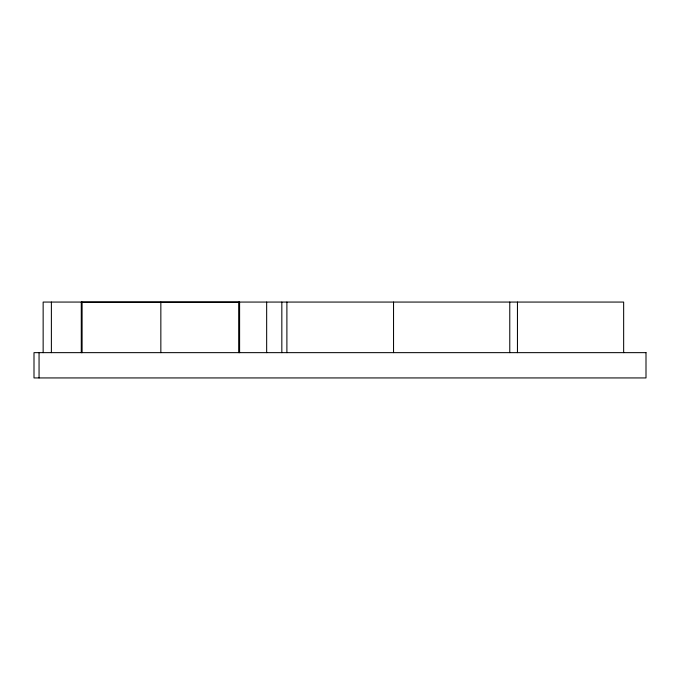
<?xml version="1.0" encoding="UTF-8"?>
<svg xmlns="http://www.w3.org/2000/svg" width="680" height="680" viewBox="0 0 680 680"><rect width="100%" height="100%" fill="white"/><g stroke="black" fill="none" stroke-linecap="round" stroke-linejoin="round"><path stroke-width="1.02" d="M623.654 352.648L623.654 302.065L43.146 302.065L43.146 352.648M517.446 302.065L517.446 352.648M509.771 302.065L509.771 352.648M393.541 302.065L393.541 352.648M286.892 302.065L286.892 352.648M281.834 302.065L281.834 352.648M266.662 302.065L266.662 352.648M239.598 352.648L239.598 302.175L81.294 302.175L81.294 352.648M239.394 302.175L239.394 352.648M238.807 302.175L238.807 352.648M160.845 302.175L160.845 352.648M82.084 302.175L82.084 352.648M81.498 302.175L81.498 352.648M51.383 302.065L51.383 352.648M39.058 352.648L39.058 377.935M646 352.648L34 352.648L34 377.935L646 377.935L646 352.648"/></g></svg>
